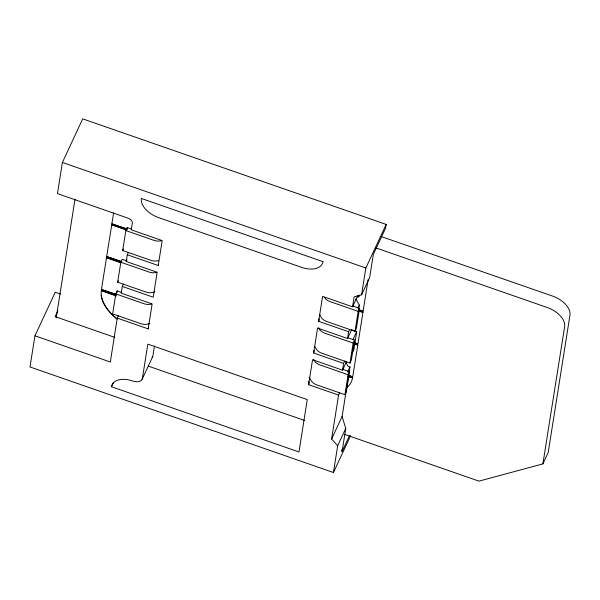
<?xml version="1.0" encoding="UTF-8"?>
<svg xmlns="http://www.w3.org/2000/svg" width="600" height="600" viewBox="0 0 600 600"><rect width="100%" height="100%" fill="white"/><g stroke="black" fill="none" stroke-linecap="round" stroke-linejoin="round"><path stroke-width="0.9" d="M101.153 295.237C102.517 304.522 109.913 313.11 117.157 319.028C108.585 312.218 99.915 302.28 101.325 290.55L116.28 295.755M60.532 294.045L55.26 292.215L34.943 335.79L30 366.968L333.442 472.522L350.632 435.653M333.442 472.522L337.688 445.71L331.612 438.998L338.572 395.092L308.61 384.675L312.562 359.73L342.525 370.155L343.59 363.42L313.635 352.995L317.58 328.058L347.543 338.475L348.608 331.74L318.653 321.322L322.605 296.377L352.56 306.803L354.142 296.82L361.597 294.81L369.653 277.53L373.312 254.46L385.575 228.157L386.168 224.415L82.725 118.86L62.407 162.442L57.465 193.62L128.01 218.16A5.16 3.075 25 0 1 132.345 222.96L131.257 229.815L162.188 240.577L158.235 265.515L127.312 254.76L128.43 252.353M56.19 317.993L75.023 199.163M116.407 294.66L101.453 289.455L106.538 257.625L120.623 262.522M121.627 261.735L106.665 256.53L111.757 224.7L126.72 229.905M126.802 229.058L111.847 223.853L113.632 212.843M121.613 292.447L117.203 290.91L115.8 293.918L112.642 313.875L140.858 323.685A10.328 8.175 9 0 0 148.35 323.97L149.805 323.46M154.83 291.788L153.375 292.298A10.328 8.175 9 0 1 145.875 292.013L117.66 282.195L120.825 262.237L122.22 259.237L126.63 260.767M158.392 260.618A10.328 8.175 9 0 1 150.9 260.332L122.677 250.515L125.843 230.565L127.245 227.558L131.648 229.095M116.917 292.725L117.203 290.91M126.81 230.28L127.245 227.558M118.395 315.712L117.27 318.112L110.317 362.01L34.943 335.79M123.413 284.032L122.288 286.44L121.222 293.175L152.145 303.93L148.192 328.875L117.27 318.112M122.288 286.44L153.218 297.195L157.163 272.25L126.24 261.495L127.312 254.76M154.47 345.96L152.895 355.89A9.293 5.542 25 0 1 152.062 357.63M358.035 295.605L357.772 297.27L359.025 296.632L359.73 295.132M309.075 377.483A6.195 4.905 9 0 1 310.147 378.728L311.108 380.587A10.328 8.175 9 0 0 316.74 384.87L344.955 394.688L348.12 374.73L349.522 371.722L342.465 369.27M314.685 346.403A6.195 4.905 9 0 1 315.165 347.055L316.125 348.915A10.328 8.175 9 0 0 321.757 353.19L349.972 363.007L353.138 343.058L354.54 340.05L347.483 337.597M319.702 314.722A6.195 4.905 9 0 1 320.19 315.375L321.142 317.235A10.328 8.175 9 0 0 326.775 321.517L354.998 331.335L358.155 311.377L359.558 308.37L352.5 305.918M358.74 308.685L359.31 305.093L355.86 299.002M331.612 438.998L342.127 416.452L346.778 387.112M347.062 385.283L347.355 383.445M347.647 381.615L348.082 378.862M348.375 377.025L348.66 375.195M348.952 373.358L349.972 366.945L348.038 366.27L345.84 362.385M361.597 294.81L365.843 267.998L386.168 224.415M349.522 371.722L346.358 391.68L344.955 394.688M354.54 340.05L351.375 360L349.972 363.007M359.558 308.37L356.392 328.327L354.998 331.335M351.712 329.76L356.737 331.507L353.895 349.47L352.013 353.513M348.293 375.322L352.71 376.86L357.795 345.03L354.263 343.8M355.275 343.013L357.923 343.935L362.97 312.353L359.445 311.13M358.688 309.72L363.097 311.257L368.123 279.577M341.572 449.79L342.09 451.5L345.75 428.43L342.127 416.452M344.572 434.385L478.98 481.14L542.888 463.89L564.623 326.707A20.655 12.315 25 0 0 547.275 307.515L375.825 247.875M348.165 376.418L352.582 377.955C351.735 381.99 349.98 385.23 346.748 387.592M57.863 310.725L55.117 316.612L114.698 337.343M111.847 223.853L126.877 228.907M111.757 224.7L126.645 230.055M106.665 256.53L121.695 261.585M106.538 257.625L120.547 262.673M101.453 289.455L116.483 294.51M101.325 290.55L116.212 295.905M122.677 250.515L123.382 249.015M126.24 261.495L126.99 259.89M117.66 282.195L118.358 280.695M111.495 386.768A20.655 12.315 25 0 1 129.413 380.04L134.317 381.457A9.293 5.542 25 0 0 142.38 378.435L147.817 344.138L307.267 399.6L298.965 451.98L111.495 386.768L113.438 382.59M142.095 379.358L152.61 356.82M352.56 306.803L357.795 295.575M357.907 308.1L359.31 305.093M348.608 331.74L349.733 329.34M347.543 338.475L351.653 329.663M363.097 311.257L358.755 309.57M362.97 312.353L358.493 310.972M352.965 339.6L356.737 331.507M343.59 363.42L344.707 361.013M342.525 370.155L346.635 361.335M357.923 343.935L354.465 342.555M357.795 345.03L354.195 343.95M347.603 372.015L349.972 366.945M338.572 395.092L339.69 392.692M352.71 376.86L348.368 375.173M352.582 377.955L348.097 376.567M337.688 445.71L345.75 428.43M342.09 451.5L349.605 435.382M542.888 463.89L548.213 452.475L569.947 315.285A20.655 12.315 25 0 0 552.6 296.093L380.865 236.43M62.407 162.442L365.843 267.998M125.843 230.565L154.058 240.382A10.328 8.175 9 0 0 161.55 240.667M358.155 311.377L329.94 301.56A10.328 8.175 9 0 1 324.308 297.285M120.825 262.237L149.04 272.055A10.328 8.175 9 0 0 156.532 272.34M353.138 343.058L324.923 333.24A10.328 8.175 9 0 1 319.29 328.957L318.653 327.72M115.8 293.918L144.023 303.735A10.328 8.175 9 0 0 151.515 304.02M348.12 374.73L319.897 364.913A10.328 8.175 9 0 1 314.272 360.638L313.627 359.4M148.267 366.097L304.785 420.54M148.192 328.875A6.195 4.905 9 0 1 148.65 328.118M308.61 381.308A6.195 4.905 9 0 1 308.61 384.675M313.905 350.475A6.195 4.905 9 0 1 313.635 352.995M318.923 318.795A6.195 4.905 9 0 1 318.653 321.322M158.235 265.515A6.195 4.905 9 0 1 158.685 264.765M323.002 261.645L141.33 198.45A20.655 12.315 25 0 0 158.678 217.642L301.702 267.397A20.655 12.315 25 0 0 323.002 261.645"/></g></svg>
